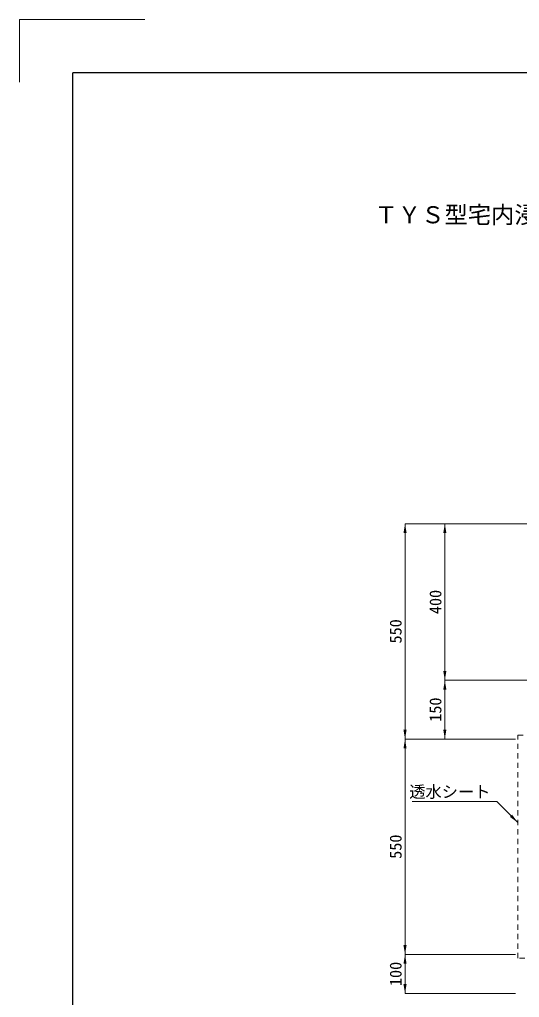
# Model space of a CAD drawing. Units: millimetres at full size. Extents: x 40781 to 122968, y -21714 to -2620.
# Drawn here: x 86520 to 87796, y -12483 to -9985 of the extents above; entities that cross this region are included whole.
import ezdxf
from ezdxf.enums import TextEntityAlignment as Align

# ---------------------------------------------------------------- set-up
doc = ezdxf.new("R2010")
doc.units = ezdxf.units.MM
doc.header["$LTSCALE"] = 18
doc.linetypes.add('USER2', pattern=[1.35, 0.75, -0.6])
for name, color, linetype, lineweight in [('0_2', 7, 'Continuous', 9), ('Defpoints_3', 7, 'Continuous', 13), ('ハッチング', 7, 'Continuous', 5), ('寸法線', 7, 'Continuous', 9), ('枠', 5, 'Continuous', 25)]:
    doc.layers.add(name, color=color, linetype=linetype, lineweight=lineweight)
doc.styles.add('ＭＳ ゴシック', font='')
doc.styles.get('ＭＳ ゴシック').set_extended_font_data('MS Gothic')

# ---------------------------------------------------------------- blocks, each defined once
blk = doc.blocks.new('filled_arrow')
at = {"color": 0, "linetype": 'Continuous', "lineweight": -2}
blk.add_solid([(7.5, 1.25), (0, 0), (7.5, -1.25)], dxfattribs=at)

msp = doc.modelspace()

# ---------------------------------------------------------------- linework, layer by layer
at = {"layer": 'Defpoints_3'}
for p, q in [((86519.82, -9985.31), (86519.82, -10145.31)), ((86839.82, -9985.31), (86519.82, -9985.31))]:
    msp.add_line(p, q, dxfattribs=at)
at = {"layer": 'ハッチング', "linetype": 'USER2', "lineweight": 9}
msp.add_lwpolyline([(88401.74, -11812.91), (88611.74, -11812.91), (88611.74, -12382.91), (87791.74, -12382.91), (87791.74, -11812.91), (88001.74, -11812.91)], dxfattribs=at)
at = {"layer": '寸法線'}
for p, q in [((87503.96, -11272.91), (87503.96, -11822.91)), ((87943.74, -11272.91), (87503.96, -11272.91)), ((87605.58, -11272.91), (87605.58, -11672.91)), ((87943.74, -11272.91), (87605.58, -11272.91)), ((87943.74, -11672.91), (87605.58, -11672.91)), ((87605.58, -11672.91), (87605.58, -11822.91)), ((87943.74, -11672.91), (87605.58, -11672.91)), ((87785.74, -11822.91), (87503.96, -11822.91)), ((87503.96, -11822.91), (87503.96, -12372.91)), ((87785.74, -11822.91), (87503.96, -11822.91)), ((87785.74, -11822.91), (87605.58, -11822.91)), ((87785.74, -12372.91), (87503.96, -12372.91)), ((87503.96, -12372.91), (87503.96, -12472.91)), ((87785.74, -12372.91), (87503.96, -12372.91)), ((87785.74, -12472.91), (87503.96, -12472.91))]:
    msp.add_line(p, q, dxfattribs=at)
msp.add_lwpolyline([(87791.74, -12036.2), (87737.98, -11982.45), (87521.86, -11982.45)], dxfattribs=at)
at = {"layer": '枠'}
for p in [(89743.82, -10121.31), (86655.83, -14601.31)]:
    msp.add_line(p, (86655.83, -10121.31), dxfattribs=at)

# ---------------------------------------------------------------- block references
at = {"layer": '寸法線', "xscale": 3.2, "yscale": 3.2}
for p, rotation in [((87503.96, -11272.91), 270), ((87605.58, -11272.91), 270), ((87605.58, -11672.91), 90), ((87605.58, -11672.91), 270), ((87503.96, -11822.91), 90), ((87605.58, -11822.91), 90), ((87503.96, -11822.91), 270), ((87791.74, -12036.2), 135), ((87503.96, -12372.91), 90), ((87503.96, -12372.91), 270), ((87503.96, -12472.91), 90)]:
    msp.add_blockref('filled_arrow', p, dxfattribs=dict(at, rotation=rotation))

# ---------------------------------------------------------------- texts
at = {"layer": '0_2', "style": 'ＭＳ ゴシック'}
msp.add_text('ＴＹＳ型宅内浸透桝 300-2段(底塊施工) 布設標準構造図 ', height=43.67, dxfattribs=at).set_placement((88199.82, -10462.07), align=Align.TOP_CENTER)
at = {"layer": '寸法線', "style": 'ＭＳ ゴシック'}
for s, p in [('400', (87581.58, -11472.91)), ('550', (87479.96, -11547.91)), ('150', (87581.58, -11747.91)), ('550', (87479.96, -12097.91)), ('100', (87479.96, -12422.91))]:
    msp.add_text(s, height=30.38, rotation=90, dxfattribs=at).set_placement(p, align=Align.MIDDLE_CENTER)
msp.add_text('透水シート', height=30.38, dxfattribs=at).set_placement((87721.98, -11942.42), align=Align.TOP_RIGHT)

doc.saveas('drawing.dxf')
